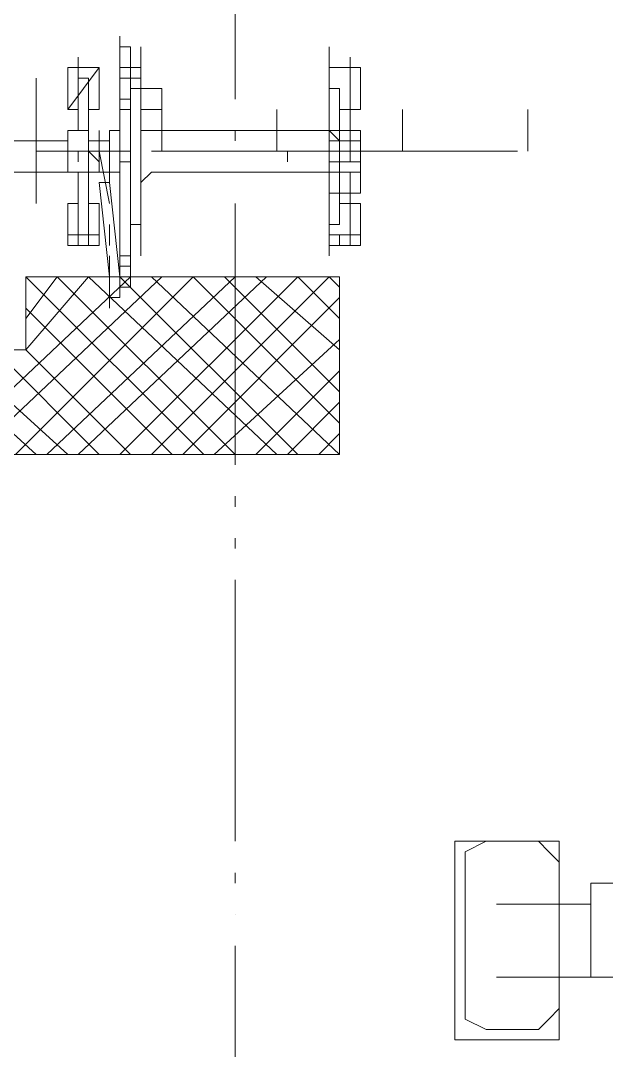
# Model space of a CAD drawing. Header units: millimetres. Extents: x -1005 to 294628, y -1154 to 182592.
# Drawn here: x 13425 to 17282, y 149257 to 156041 of the extents above; entities that cross this region are included whole.
import ezdxf

# ---------------------------------------------------------------- set-up
doc = ezdxf.new("R2010")
doc.units = ezdxf.units.MM
doc.layers.add('PDF_Geomertry', color=7, linetype='Continuous')

msp = doc.modelspace()

# ---------------------------------------------------------------- linework, layer by layer
at = {"layer": 'PDF_Geomertry', "lineweight": 5}
for points in [[(14836.6, 157246.1), (14836.6, 155524.2)], [(14079, 155248.7), (14079, 155248.7), (14079, 155937.4)], [(14079, 155730.8), (14079, 155799.7), (14079, 155868.6), (14079, 155868.6)], [(14079, 155868.6), (14079, 155868.6), (14079, 155730.8), (14147.8, 155730.8), (14147.8, 155661.9), (14079, 155661.9), (14079, 155730.8), (14079, 155661.9), (14079, 155730.8), (14079, 155661.9), (14079, 155593), (14079, 155593), (14079, 155593)], [(14079, 155524.2), (14079, 155661.9), (14079, 155868.6), (14147.8, 155868.6), (14147.8, 155868.6)], [(14079, 155661.9), (14079, 155868.6)], [(14147.8, 155868.6), (14147.8, 155868.6), (14147.8, 155799.7)], [(14147.8, 155730.8), (14147.8, 155868.6), (14147.8, 155868.6)], [(15456.5, 154628.8), (15663.1, 154628.8), (15525.4, 154628.8), (15525.4, 154559.9), (15663.1, 154559.9), (15456.5, 154559.9), (15456.5, 154835.4), (15456.5, 155868.6), (15456.5, 154491.1), (15456.5, 154491.1)], [(13803.5, 155799.7), (13803.5, 155317.6), (13803.5, 155661.9), (13872.3, 155661.9), (13872.3, 155317.6), (13734.6, 155317.6), (13734.6, 155042), (13872.3, 155042), (13872.3, 155248.7)], [(14147.8, 155730.8), (14147.8, 155730.8), (14147.8, 155799.7), (14147.8, 155730.8), (14147.8, 155661.9), (14147.8, 155730.8), (14147.8, 155730.8), (14216.7, 155730.8), (14216.7, 155661.9)], [(15594.2, 155317.6), (15594.2, 155661.9), (15594.2, 155317.6), (15594.2, 155799.7)], [(13941.2, 155730.8), (13941.2, 155455.3)], [(14079, 155730.8), (14079, 155730.8), (14079, 155661.9)], [(14216.7, 155661.9), (14216.7, 155730.8)], [(15456.5, 155455.3), (15456.5, 155730.8), (15663.1, 155730.8), (15525.4, 155730.8), (15525.4, 155730.8)], [(15456.5, 155730.8), (15663.1, 155730.8), (15525.4, 155730.8)], [(15663.1, 155730.8), (15663.1, 155730.8), (15663.1, 155455.3)], [(13528, 154835.4), (13528, 155661.9)], [(14079, 154284.4), (14079, 154422.2), (14079, 155110.9), (14079, 155179.8), (14079, 155593), (14079, 155661.9)], [(14216.7, 155661.9), (14147.8, 155661.9), (14147.8, 155661.9)], [(15594.2, 155661.9), (15594.2, 155661.9)], [(14079, 155455.3), (14079, 155179.8), (14079, 155593), (14079, 154697.7), (14079, 154697.7)], [(14147.8, 155593), (14216.7, 155593), (14216.7, 155593)], [(15525.4, 155248.7), (15525.4, 155248.7), (15525.4, 155593), (15456.5, 155593), (15456.5, 155248.7), (15456.5, 155248.7)], [(14079, 155455.3), (14079, 155524.2), (14079, 155524.2)], [(14147.8, 155455.3), (14147.8, 155179.8)], [(14354.5, 155179.8), (14354.5, 155455.3)], [(15112.1, 155179.8), (15112.1, 155455.3)], [(15663.1, 155455.3), (15663.1, 155455.3)], [(16765.1, 155179.8), (16765.1, 155455.3)], [(13872.3, 155317.6), (13872.3, 155042), (13872.3, 155042), (13941.2, 155042), (13941.2, 155042), (13941.2, 155317.6), (13941.2, 155317.6)], [(13941.2, 155317.6), (13941.2, 155248.7), (14010.1, 155248.7), (14010.1, 155248.7)], [(14079, 155110.9), (14079, 155110.9), (14079, 155042), (14010.1, 155042), (14010.1, 155317.6), (14079, 155317.6)], [(14216.7, 155317.6), (14285.6, 155317.6)], [(14285.6, 155317.6), (15456.5, 155317.6), (15456.5, 155248.7), (15456.5, 155248.7)], [(14836.6, 155317.6), (14836.6, 155248.7)], [(15525.4, 155248.7), (15525.4, 155248.7), (15456.5, 155317.6)], [(15456.5, 154766.5), (15456.5, 155042), (15456.5, 155317.6), (15456.5, 155317.6)], [(15525.4, 155248.7), (15525.4, 155042), (15525.4, 155317.6), (15663.1, 155317.6), (15663.1, 155042), (15525.4, 155042), (15525.4, 154697.7), (15456.5, 154697.7)], [(13252.5, 154973.2), (13252.5, 155042), (13734.6, 155042), (13734.6, 155248.7), (13252.5, 155248.7)], [(13941.2, 155042), (13941.2, 155248.7), (13941.2, 155248.7), (13872.3, 155248.7), (13872.3, 155248.7)], [(13872.3, 155042), (13872.3, 155042), (13872.3, 155248.7)], [(15525.4, 155248.7), (15525.4, 155042), (15525.4, 155042)], [(15525.4, 155248.7), (15525.4, 155248.7), (15525.4, 155042), (15525.4, 155042)], [(15663.1, 155248.7), (15663.1, 155248.7), (15663.1, 155042)], [(15663.1, 155042), (15663.1, 155042), (15663.1, 155248.7), (15663.1, 155248.7)], [(15663.1, 155042), (15663.1, 155248.7), (15663.1, 155248.7)], [(14079, 155179.8), (14079, 155179.8), (13528, 155179.8)], [(13734.6, 155179.8), (13596.9, 155179.8)], [(13803.5, 155179.8), (13803.5, 155110.9)], [(13941.2, 155179.8), (13872.3, 155179.8), (13941.2, 155110.9), (13941.2, 155110.9)], [(13941.2, 155179.8), (13941.2, 155179.8), (14010.1, 154835.4)], [(14079, 155179.8), (14147.8, 155179.8), (14147.8, 155110.9), (14079, 155110.9), (14079, 155110.9)], [(16696.2, 155179.8), (14285.6, 155179.8), (14285.6, 155179.8)], [(15043.2, 155179.8), (14423.4, 155179.8)], [(15181, 155179.8), (15181, 155110.9)], [(15732, 155179.8), (15387.6, 155179.8)], [(15594.2, 155179.8), (15594.2, 155110.9)], [(14147.8, 155110.9), (14147.8, 154697.7), (14147.8, 155110.9), (14147.8, 154422.2), (14147.8, 154284.4)], [(13803.5, 154559.9), (13803.5, 155042), (13803.5, 154628.8), (13872.3, 154628.8), (13734.6, 154628.8), (13734.6, 154559.9), (13734.6, 154835.4), (13803.5, 154835.4), (13803.5, 154835.4)], [(13872.3, 155042), (13872.3, 154628.8), (13872.3, 154559.9), (13734.6, 154559.9), (13941.2, 154559.9), (13941.2, 154835.4), (13872.3, 154835.4)], [(14010.1, 155042), (14010.1, 155042), (13941.2, 155042), (13941.2, 155042)], [(14010.1, 155042), (14010.1, 154973.2), (14010.1, 154973.2)], [(14216.7, 154973.2), (14285.6, 155042), (15456.5, 155042), (15456.5, 154973.2)], [(14836.6, 155042), (14836.6, 155042)], [(15525.4, 155042), (15525.4, 155042), (15456.5, 155042)], [(15594.2, 154559.9), (15594.2, 155042), (15594.2, 154628.8), (15594.2, 155042)], [(14010.1, 154284.4), (14010.1, 154284.4), (14010.1, 154353.3), (13941.2, 154973.2), (14010.1, 154973.2), (14010.1, 154973.2)], [(15249.9, 153182.4), (14079, 154353.3), (14010.1, 154973.2)], [(14079, 154284.4), (14079, 154284.4), (14079, 154904.3)], [(13872.3, 154835.4), (13872.3, 154835.4), (13941.2, 154835.4)], [(14836.6, 154835.4), (14836.6, 153113.6)], [(15456.5, 154835.4), (15456.5, 154491.1), (15456.5, 154491.1)], [(15594.2, 154835.4), (15594.2, 154835.4)], [(15663.1, 154559.9), (15663.1, 154835.4), (15663.1, 154835.4)], [(14079, 154697.7), (14079, 154697.7), (14079, 154766.5), (14079, 154766.5)], [(14010.1, 154697.7), (14010.1, 154628.8), (14010.1, 154628.8)], [(14010.1, 154697.7), (14010.1, 154628.8), (14010.1, 154559.9), (14010.1, 154628.8)], [(14079, 154697.7), (14079, 154697.7), (14079, 154628.8)], [(14079, 154628.8), (14079, 154697.7), (14079, 154697.7)], [(14147.8, 154697.7), (14147.8, 154697.7), (14216.7, 154697.7)], [(14147.8, 154628.8), (14147.8, 154628.8), (14147.8, 154697.7), (14147.8, 154697.7)], [(14147.8, 154697.7), (14147.8, 154628.8)], [(13734.6, 154628.8), (13941.2, 154628.8)], [(15594.2, 154628.8), (15594.2, 154628.8)], [(15663.1, 154559.9), (15663.1, 154628.8)], [(14010.1, 154491.1), (14010.1, 154146.7)], [(14079, 154491.1), (14147.8, 154491.1)], [(14147.8, 154353.3), (12908.1, 153182.4)], [(14354.5, 154353.3), (13114.7, 153182.4)], [(15525.4, 153389), (14561.1, 154353.3), (13390.2, 153182.4)], [(14630, 153182.4), (13459.1, 154353.3), (13459.1, 154353.3)], [(14836.6, 153182.4), (13665.7, 154353.3), (13459.1, 154077.8)], [(15112.1, 153182.4), (13872.3, 154353.3), (13459.1, 153871.2), (14147.8, 153182.4)], [(14836.6, 154353.3), (13596.9, 153182.4)], [(15043.2, 154353.3), (13803.5, 153182.4)], [(15525.4, 154077.8), (15249.9, 154353.3), (14079, 153182.4)], [(14079, 154353.3), (14079, 154353.3)], [(15525.4, 153182.4), (14285.6, 154353.3)], [(15525.4, 154284.4), (15456.5, 154353.3), (14285.6, 153182.4)], [(15525.4, 153595.7), (14767.7, 154353.3)], [(15525.4, 153871.2), (14974.3, 154353.3)], [(14079, 154215.5), (14010.1, 154215.5), (14010.1, 154284.4)], [(14079, 154215.5), (14079, 154284.4), (14147.8, 154284.4), (14147.8, 154284.4)], [(12426, 154215.5), (12426, 153940.1), (12770.4, 153940.1), (12770.4, 153871.2), (13528, 153182.4)], [(15525.4, 154215.5), (14492.2, 153182.4)], [(14423.4, 153182.4), (13459.1, 154146.7)], [(15525.4, 153940.1), (14698.8, 153182.4)], [(13734.6, 153182.4), (12977, 153871.2), (12288.2, 153182.4)], [(13941.2, 153182.4), (13252.5, 153871.2)], [(15525.4, 153733.4), (14974.3, 153182.4)], [(15525.4, 153526.8), (15181, 153182.4)], [(15525.4, 153320.2), (15387.6, 153182.4)], [(14836.6, 152906.9), (14836.6, 152838)], [(14836.6, 152631.4), (14836.6, 152562.6)], [(14836.6, 152355.9), (14836.6, 150634)], [(17109.5, 150220.8), (16971.7, 150220.8), (16971.7, 149738.7), (16971.7, 150220.8), (16971.7, 150634), (16283, 150634), (16283, 149325.4), (16971.7, 149325.4), (16971.7, 149738.7), (16971.7, 149532), (16902.9, 149463.2), (16834, 149394.3), (16489.6, 149394.3), (16351.9, 149463.2), (16351.9, 149532), (16351.9, 150496.3), (16351.9, 150565.2), (16489.6, 150634), (16834, 150634), (16902.9, 150565.2), (16971.7, 150496.3), (16971.7, 150220.8), (16971.7, 149738.7), (17109.5, 149738.7)], [(14836.6, 150427.4), (14836.6, 150358.5)], [(17385, 149738.7), (17178.4, 149738.7), (17178.4, 150358.5), (17385, 150358.5)], [(16558.5, 150220.8), (16558.5, 150220.8)], [(14836.6, 150151.9), (14836.6, 150151.9)], [(14836.6, 149945.3), (14836.6, 148154.5)], [(16558.5, 149738.7), (16558.5, 149738.7)]]:
    msp.add_lwpolyline(points, dxfattribs=at)
for points in [[(14079, 155868.6), (14079, 155868.6)], [(14079, 155868.6), (14079, 155868.6)], [(14079, 155868.6), (14079, 155868.6)], [(14079, 155868.6), (14079, 155868.6)], [(14147.8, 155868.6), (14079, 155868.6)], [(14147.8, 155868.6), (14147.8, 155868.6)], [(14147.8, 155868.6), (14147.8, 155661.9)], [(14216.7, 155868.6), (14216.7, 155868.6)], [(14216.7, 155868.6), (14216.7, 154491.1)], [(15456.5, 155868.6), (15456.5, 155868.6)], [(14079, 155730.8), (14079, 155730.8), (14079, 155799.7)], [(13872.3, 155730.8), (13734.6, 155730.8), (13872.3, 155730.8)], [(13734.6, 155455.3), (13734.6, 155455.3), (13734.6, 155730.8), (13941.2, 155730.8)], [(14079, 155661.9), (14079, 155730.8)], [(14147.8, 155730.8), (14147.8, 155661.9)], [(14079, 155661.9), (14079, 155661.9)], [(14079, 155661.9), (14079, 155661.9)], [(14147.8, 155661.9), (14147.8, 155661.9)], [(14147.8, 155524.2), (14147.8, 155661.9), (14147.8, 155593)], [(14079, 155593), (14079, 155593)], [(14147.8, 155593), (14147.8, 155593)], [(14147.8, 155593), (14147.8, 155593)], [(14147.8, 155593), (14147.8, 155179.8)], [(14216.7, 155593), (14216.7, 155455.3), (14354.5, 155455.3), (14354.5, 155593), (14216.7, 155593)], [(14216.7, 155593), (14216.7, 155455.3), (14354.5, 155455.3), (14354.5, 155593), (14216.7, 155593)], [(14216.7, 155593), (14216.7, 155455.3), (14354.5, 155455.3), (14354.5, 155593), (14216.7, 155593)], [(14147.8, 155455.3), (14147.8, 155524.2), (14079, 155524.2), (14079, 155455.3)], [(14147.8, 155455.3), (14147.8, 155524.2)], [(13803.5, 155455.3), (13734.6, 155455.3), (13803.5, 155455.3)], [(13872.3, 155455.3), (13872.3, 155455.3), (13941.2, 155455.3)], [(15525.4, 155455.3), (15525.4, 155455.3)], [(15594.2, 155455.3), (15525.4, 155455.3)], [(15594.2, 155455.3), (15663.1, 155455.3), (15594.2, 155455.3)], [(15663.1, 155455.3), (15663.1, 155455.3)], [(15938.6, 155455.3), (15938.6, 155179.8)], [(13941.2, 155042), (13941.2, 155317.6)], [(15456.5, 155317.6), (15456.5, 155179.8), (15594.2, 155179.8), (15594.2, 155317.6), (15456.5, 155317.6)], [(14079, 155042), (14079, 155248.7), (14079, 155042)], [(14147.8, 155248.7), (14147.8, 155042), (14147.8, 155042), (14147.8, 155248.7)], [(15456.5, 155248.7), (15456.5, 155110.9), (15594.2, 155110.9), (15594.2, 155248.7), (15456.5, 155248.7)], [(15456.5, 155248.7), (15456.5, 155110.9), (15594.2, 155110.9), (15594.2, 155248.7), (15456.5, 155248.7)], [(15456.5, 155248.7), (15456.5, 155110.9), (15594.2, 155110.9), (15594.2, 155248.7), (15456.5, 155248.7)], [(15525.4, 155248.7), (15525.4, 155248.7)], [(15525.4, 155248.7), (15525.4, 155110.9), (15663.1, 155110.9), (15663.1, 155248.7), (15525.4, 155248.7)], [(15525.4, 155248.7), (15525.4, 155110.9), (15663.1, 155110.9), (15663.1, 155248.7), (15525.4, 155248.7)], [(15525.4, 155248.7), (15525.4, 155110.9), (15663.1, 155110.9), (15663.1, 155248.7), (15525.4, 155248.7)], [(15525.4, 155248.7), (15525.4, 155248.7)], [(15663.1, 155248.7), (15663.1, 155248.7)], [(14147.8, 155179.8), (14147.8, 155179.8)], [(14079, 155110.9), (14079, 154697.7)], [(14147.8, 155110.9), (14147.8, 155110.9)], [(15456.5, 155042), (15456.5, 155042)], [(15456.5, 155042), (15456.5, 154904.3), (15594.2, 154904.3), (15594.2, 155042), (15456.5, 155042)], [(15456.5, 155042), (15456.5, 154904.3), (15594.2, 154904.3), (15594.2, 155042), (15456.5, 155042)], [(15456.5, 155042), (15456.5, 154904.3), (15594.2, 154904.3), (15594.2, 155042), (15456.5, 155042)], [(15456.5, 155042), (15456.5, 155042)], [(15456.5, 155042), (15456.5, 154904.3), (15594.2, 154904.3), (15594.2, 155042), (15456.5, 155042)], [(15525.4, 155042), (15525.4, 155042)], [(15525.4, 155042), (15525.4, 154904.3), (15663.1, 154904.3), (15663.1, 155042), (15525.4, 155042)], [(15525.4, 155042), (15525.4, 154904.3), (15663.1, 154904.3), (15663.1, 155042), (15525.4, 155042)], [(15525.4, 155042), (15525.4, 154904.3), (15663.1, 154904.3), (15663.1, 155042), (15525.4, 155042)], [(15525.4, 155042), (15525.4, 155042)], [(15663.1, 155042), (15663.1, 155042)], [(15663.1, 155042), (15663.1, 155042)], [(13872.3, 154835.4), (13872.3, 154835.4)], [(15525.4, 154835.4), (15525.4, 154835.4)], [(15594.2, 154835.4), (15525.4, 154835.4)], [(15663.1, 154835.4), (15594.2, 154835.4)], [(15663.1, 154835.4), (15663.1, 154835.4)], [(14079, 154628.8), (14079, 154766.5)], [(14147.8, 154697.7), (14147.8, 154766.5)], [(14147.8, 154628.8), (14147.8, 154766.5)], [(14010.1, 154697.7), (14010.1, 154697.7)], [(14010.1, 154628.8), (14010.1, 154628.8), (14010.1, 154697.7)], [(14010.1, 154697.7), (14010.1, 154628.8)], [(14147.8, 154697.7), (14147.8, 154697.7)], [(14010.1, 154628.8), (14010.1, 154628.8)], [(14079, 154559.9), (14079, 154628.8)], [(14147.8, 154559.9), (14147.8, 154628.8)], [(14216.7, 154491.1), (14216.7, 154491.1)], [(14079, 154422.2), (14147.8, 154422.2), (14079, 154422.2)], [(11048.5, 154353.3), (11048.5, 153182.4), (15525.4, 153182.4), (15525.4, 154353.3), (13459.1, 154353.3), (13459.1, 153871.2), (12426, 153871.2), (12426, 154353.3), (11048.5, 154353.3)], [(16558.5, 150220.8), (17178.4, 150220.8)], [(16558.5, 149738.7), (17178.4, 149738.7)]]:
    msp.add_lwpolyline(points, close=True, dxfattribs=at)

doc.saveas('drawing.dxf')
